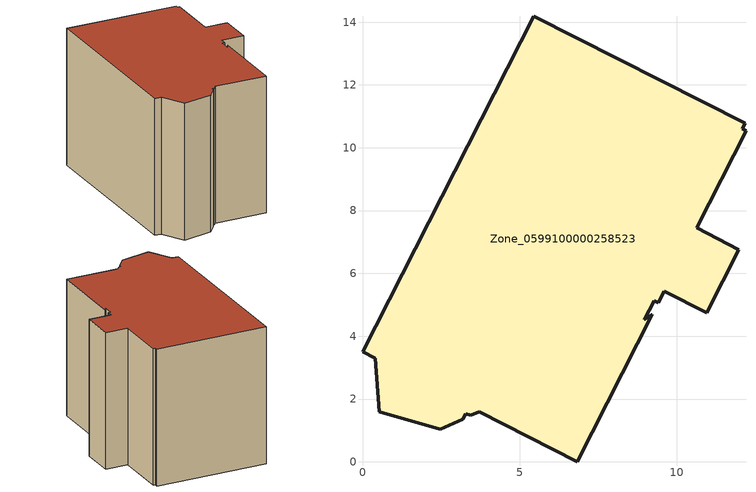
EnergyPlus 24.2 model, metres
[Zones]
Zone_0599100000258523
 floor ground (C_G): 6.84,0 3.72,1.6 3.45,1.48 3.29,1.53 3.2,1.36 2.48,1.03 0.53,1.59 0.4,3.3 0,3.5 5.45,14.19 12.19,10.78 12.1,10.61 12.21,10.55 10.64,7.45 11.99,6.75 10.96,4.74 9.61,5.43 9.42,5.06 9.28,5.13 8.97,4.53 9.23,4.69 z0
 wall outside (C_F): 10.96,4.74 11.99,6.75 10.64,7.45 12.21,10.55 12.1,10.61 12.19,10.78 5.45,14.19 0,3.5 0.4,3.3 0.53,1.59 2.48,1.03 3.2,1.36 3.29,1.53 3.45,1.48 3.72,1.6 6.84,0 9.23,4.69 8.97,4.53 9.28,5.13 9.42,5.06 9.61,5.43 10.96,4.74 z0:9.18
 roof outside (C_R): 6.84,0 9.23,4.69 8.97,4.53 9.28,5.13 9.42,5.06 9.61,5.43 10.96,4.74 11.99,6.75 10.64,7.45 12.21,10.55 12.1,10.61 12.19,10.78 5.45,14.19 0,3.5 0.4,3.3 0.53,1.59 2.48,1.03 3.2,1.36 3.29,1.53 3.45,1.48 3.72,1.6 z9.18
[BUILDING]
Pand.0599100000258523: North Axis=0; Terrain=City; Loads Convergence Tolerance Value=0.04; Temperature Convergence Tolerance Value=0.4; Solar Distribution=FullExterior; Maximum Number of Warmup Days=25; Minimum Number of Warmup Days=1
[Site:Location]
Rotterdam.The.Hague.AP_ZH_NLD Design_Conditions: Latitude=51.96; Longitude=4.45; Time Zone=1; Elevation=-4.5
[SITE:GROUNDTEMPERATURE:BUILDINGSURFACE]
18, 18, 18, 18, 18, 18, 18, 18, 18, 18, 18, 18
[MATERIAL] Thermal Absorptance=0.9; Solar Absorptance=0.7; Visible Absorptance=0.7
Name | Roughness | Thickness | Conductivity | Density | Specific Heat
G.D.1965 | MediumSmooth | 0.15 | 1 | 540 | 1210
F.D.1965 | Rough | 0.3 | 0.857143 | 1920 | 840
R.D.1965 | MediumRough | 0.2 | 0.08 | 1500 | 1000
[CONSTRUCTION]
C_G: G.D.1965
C_F: F.D.1965
C_R: R.D.1965
[ZONE]
Zone_0599100000258523: Type=1; Multiplier=1; Ceiling Height=Autocalculate; Volume=Autocalculate; Floor Area=autocalculate; Part of Total Floor Area=Yes
[ZONEINFILTRATION:DESIGNFLOWRATE]
Infil_Zone_0599100000258523: Zone or ZoneList or Space or SpaceList=Zone_0599100000258523; Schedule=AlwaysOn; Design Flow Rate Calculation Method=Flow/Area; Flow Rate per Floor Area=0.0042; Constant Term Coefficient=1; Temperature Term Coefficient=0; Velocity Term Coefficient=0; Velocity Squared Term Coefficient=0
[HVACTEMPLATE:ZONE:IDEALLOADSAIRSYSTEM]
Zone_0599100000258523: Maximum Heating Supply Air Temperature=50; Minimum Cooling Supply Air Temperature=13; Maximum Heating Supply Air Humidity Ratio=0.0156; Minimum Cooling Supply Air Humidity Ratio=0.0077; Heating Limit=NoLimit; Cooling Limit=NoLimit; Dehumidification Control Type=ConstantSensibleHeatRatio; Cooling Sensible Heat Ratio=0.7; Dehumidification Setpoint=60; Humidification Control Type=None; Humidification Setpoint=30; Outdoor Air Method=None; Outdoor Air Flow Rate per Person=0.00944; Outdoor Air Flow Rate per Zone Floor Area=0; Outdoor Air Flow Rate per Zone=0; Demand Controlled Ventilation Type=None; Outdoor Air Economizer Type=NoEconomizer; Heat Recovery Type=None; Sensible Heat Recovery Effectiveness=0.7; Latent Heat Recovery Effectiveness=0.65
[ZONECONTROL:THERMOSTAT]
ThermostatControl_Zone_0599100000258523: Zone or ZoneList=Zone_0599100000258523; Control Type Schedule=DualSetpointControlType; Control 1=Thermostat_Zone_0599100000258523; Temperature Difference Between Cutout And Setpoint=0
[THERMOSTATSETPOINT:DUALSETPOINT]
Thermostat_Zone_0599100000258523: Heating Setpoint Temperature Schedule=HeatingSetpoint_Zone_0599100000258523; Cooling Setpoint Temperature Schedule=CoolingSetpoint_Zone_0599100000258523
[SCHEDULE:COMPACT]
HeatingSetpoint_Zone_0599100000258523: Through: 12/31, For: AllDays, Until: 24:00, 21
CoolingSetpoint_Zone_0599100000258523: Through: 12/31, For: AllDays, Until: 24:00, 24
DualSetpointControlType: Through: 12/31, For: AllDays, Until: 24:00, 4
AlwaysOn: Through: 12/31, For: AllDays, Until: 24:00, 1
